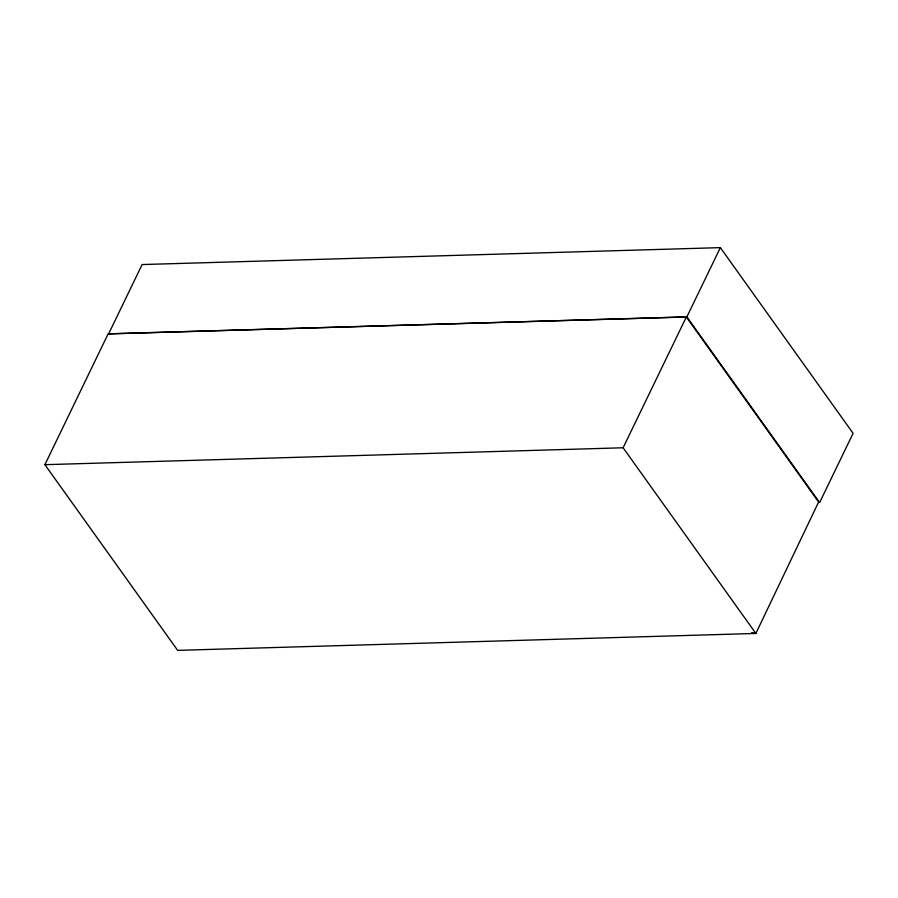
<?xml version="1.0" encoding="UTF-8"?>
<svg xmlns="http://www.w3.org/2000/svg" width="898" height="898" viewBox="0 0 898 898"><rect width="100%" height="100%" fill="white"/><g stroke="black" fill="none" stroke-linecap="round" stroke-linejoin="round"><path stroke-width="1.35" d="M751.761 632.54L755.869 633.449L177.647 650.365L44.9 464.681L108.13 333.876L686.353 316.972L623.111 447.776L755.869 633.449L818.628 501.993L686.308 316.904M108.658 333.798L142.131 264.551L720.353 247.635L853.1 433.319L819.627 502.566L686.869 316.893L108.703 333.854M686.869 316.893L720.353 247.635M44.9 464.681L623.111 447.776"/></g></svg>
